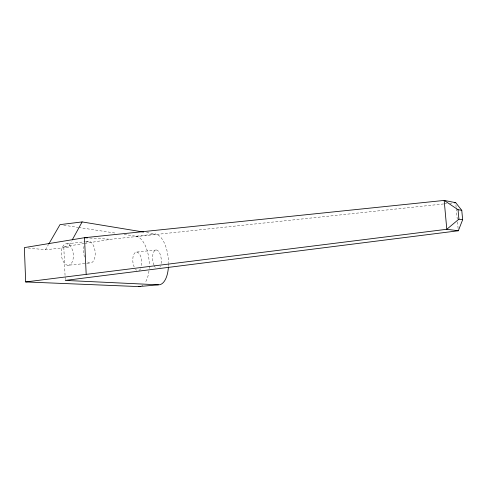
<?xml version="1.0" encoding="UTF-8"?>
<svg xmlns="http://www.w3.org/2000/svg" width="487" height="487" viewBox="0 0 487 487"><rect width="100%" height="100%" fill="white"/><g stroke="black" fill="none" stroke-linecap="round" stroke-linejoin="round"><path stroke-width="0.37" stroke-dasharray="2.44 1.83" d="M28.118 247.999L45.468 249.77L68.192 247.244L71.492 241.248M45.468 249.77L48.45 244.614M65.234 279.672L63.791 246.757L83.922 243.549M84.671 243.433L110.768 239.275L443.602 203.95M66.914 243.798L85.243 241.729M85.974 241.649L88.908 241.315M124.1 234.424L136.019 236.25L155.59 234.04A25.519 11.658 84.4 0 1 168.526 262.706M444.363 203.87L446.628 203.633M449.653 203.31L451.924 203.067M136.859 252.047L156.467 249.977M67.863 265.287A10.805 5.972 83.8 0 0 72.265 249.557A10.805 5.972 83.8 0 0 61.831 248.76A10.805 5.972 83.8 0 0 67.863 265.287L89.925 263.017M89.736 238.021L110.768 239.275M63.791 246.757L68.192 247.244M63.736 225.195L77.896 227.362M78.638 227.472L115.9 233.17M146.593 232.561L155.59 234.04M455.911 204.887L456.191 207.846M456.258 208.582L457.22 218.937M457.494 221.889L458.115 228.549M86.041 242.398A10.915 5.771 83.8 0 1 95.184 252.79A10.915 5.771 83.8 0 1 86.923 261.306M84.568 257.093A10.915 5.771 83.8 0 1 84.056 246.13M136.019 236.25A25.3 12.096 84.4 0 1 149.308 265.33M149.302 266.036A25.3 12.096 84.4 0 1 149.18 268.806M148.961 271.07A25.3 12.096 84.4 0 1 144.937 282.941M142.928 285.096A25.3 12.096 84.4 0 1 141.778 285.851M168.532 263.424A25.519 11.658 84.4 0 1 168.429 266.931M155.25 267.284A9.43 4.304 84.4 0 1 154.257 265.701M153.965 265.068A9.43 4.304 84.4 0 1 153.332 252.808A9.43 4.304 84.4 0 1 158.884 251.736A9.43 4.304 84.4 0 1 161.112 263.692M160.412 266.261A9.43 4.304 84.4 0 1 159.894 267.26M136.652 270.242A9.344 4.468 84.4 0 1 135.508 269.22M134.181 267.028A9.344 4.468 84.4 0 1 133.669 254.677A9.344 4.468 84.4 0 1 139.58 254.111A9.344 4.468 84.4 0 1 141.467 266.328M140.609 268.702A9.344 4.468 84.4 0 1 138.99 270.419"/><path stroke-width="0.73" d="M158.397 284.81L65.264 280.421L458.322 230.765L462.65 219.74L461.773 210.354L455.71 202.665L444.168 200.419L84.482 237.711L24.35 247.615L25.689 281.943L138.685 286.581L158.397 284.81A25.519 11.658 84.4 0 0 168.429 266.931M72.228 239.914L82.139 221.926L143.598 232.062M48.822 243.969L60.011 224.623L82.139 221.926M462.65 219.74L458.912 219.156L446.804 229.28L25.689 281.943M454.194 202.829L455.71 202.665M87.483 237.887L84.482 237.711L86.175 274.09M458.322 230.765L446.804 229.28L444.168 200.419L458.03 209.684L461.773 210.354M458.03 209.684L458.912 219.156M140.573 286.35A25.3 12.096 84.4 0 1 138.685 286.581"/></g></svg>
